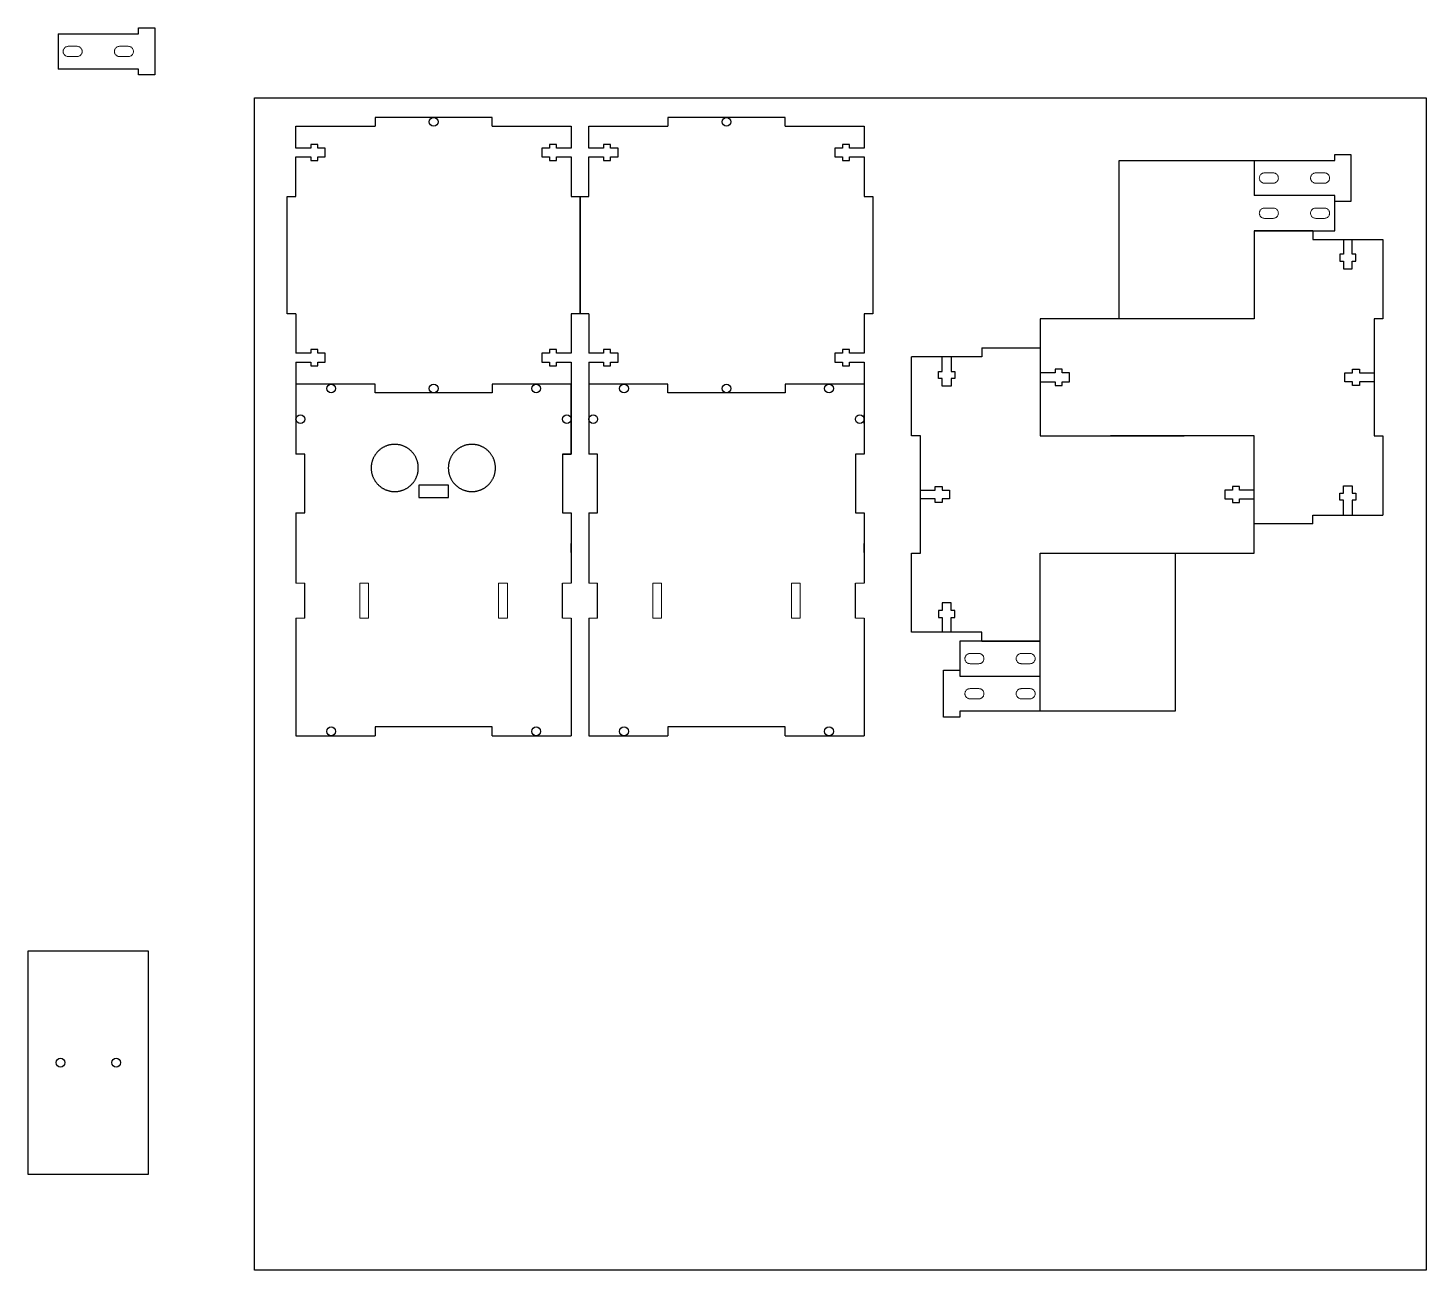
# Model space of a CAD drawing. Header units: millimetres. Extents: x -1479 to 8457, y 1606 to 10461.
# Drawn here: x 4030.7 to 4508, y 3973.9 to 4397.7 of the extents above; entities that cross this region are included whole.
import ezdxf

# ---------------------------------------------------------------- set-up
doc = ezdxf.new("R2010")
doc.units = ezdxf.units.MM
doc.layers.add('Layer 1', color=7, linetype='Continuous')
doc.layers.add('Make2D$visible$lines', color=7, linetype='Continuous', true_color=0x000000)

msp = doc.modelspace()

# ---------------------------------------------------------------- linework, layer by layer
at = {"color": 1}
for p, q in [((4122.171, 4364.179), (4149.171, 4364.179)), ((4189.171, 4364.179), (4216.171, 4364.179)), ((4222.171, 4364.179), (4249.171, 4364.179)), ((4289.171, 4364.179), (4316.171, 4364.179)), ((4449.365, 4328.502), (4449.365, 4325.502)), ((4449.365, 4325.502), (4449.365, 4298.499)), ((4469.365, 4328.502), (4469.365, 4325.502)), ((4469.365, 4325.502), (4493.317, 4325.502)), ((4122.171, 4300.179), (4122.171, 4286.679)), ((4222.171, 4300.179), (4222.171, 4286.679)), ((4449.365, 4298.499), (4425.413, 4298.499)), ((4356.317, 4288.499), (4356.317, 4285.499)), ((4356.317, 4288.499), (4376.317, 4288.499)), ((4376.317, 4288.499), (4376.317, 4285.499)), ((4122.171, 4283.679), (4122.171, 4276.179)), ((4222.171, 4283.679), (4222.171, 4276.179)), ((4356.317, 4285.499), (4332.365, 4285.499)), ((4376.317, 4285.499), (4376.317, 4258.499)), ((4149.171, 4276.179), (4122.17, 4276.179)), ((4149.171, 4276.179), (4122.171, 4276.179)), ((4216.171, 4276.179), (4189.171, 4276.179)), ((4216.171, 4252.227), (4216.171, 4276.179)), ((4249.171, 4276.179), (4222.17, 4276.179)), ((4249.171, 4276.179), (4222.171, 4276.179)), ((4249.171, 4276.179), (4222.171, 4276.179)), ((4316.171, 4276.179), (4289.171, 4276.179)), ((4216.172, 4262.703), (4216.172, 4265.703)), ((4316.172, 4262.703), (4316.172, 4265.703)), ((4376.317, 4258.499), (4400.268, 4258.499)), ((4449.365, 4258.499), (4425.413, 4258.499)), ((4449.365, 4231.499), (4449.365, 4258.499)), ((4213.171, 4252.227), (4216.171, 4252.227)), ((4213.171, 4252.227), (4213.171, 4232.227)), ((4216.171, 4252.227), (4213.171, 4252.227)), ((4213.171, 4252.227), (4213.171, 4232.227)), ((4316.171, 4252.227), (4313.171, 4252.227)), ((4313.171, 4252.227), (4313.171, 4232.227)), ((4213.171, 4232.227), (4216.171, 4232.227)), ((4213.171, 4232.227), (4216.171, 4232.227)), ((4313.171, 4232.227), (4316.171, 4232.227)), ((4449.365, 4228.499), (4449.365, 4231.499)), ((4469.365, 4228.499), (4469.365, 4231.499)), ((4469.365, 4231.499), (4493.317, 4231.499)), ((4469.365, 4228.499), (4449.365, 4228.499)), ((4216.172, 4218.751), (4216.172, 4221.751)), ((4316.172, 4218.751), (4316.172, 4221.751)), ((4376.317, 4191.496), (4376.317, 4218.499)), ((4376.317, 4218.499), (4400.268, 4218.499)), ((4125.168, 4196.281), (4125.168, 4208.276)), ((4213.174, 4196.281), (4213.174, 4208.276)), ((4225.168, 4196.281), (4225.168, 4208.276)), ((4313.174, 4196.281), (4313.174, 4208.276)), ((4122.17, 4196.246), (4122.17, 4156.179)), ((4216.172, 4196.246), (4216.172, 4156.179)), ((4222.17, 4196.246), (4222.17, 4156.179)), ((4316.172, 4196.246), (4316.172, 4156.179)), ((4356.317, 4191.496), (4332.365, 4191.496)), ((4356.317, 4188.496), (4356.317, 4191.496)), ((4376.317, 4188.496), (4376.317, 4191.496))]:
    msp.add_line(p, q, dxfattribs=at)
for points in [[(4040.924, 4395.691), (4068.406, 4395.691), (4068.406, 4397.702), (4073.962, 4397.702), (4073.962, 4381.686), (4068.406, 4381.686)], [(4040.924, 4395.691), (4040.924, 4383.697)], [(4068.406, 4381.686), (4068.406, 4383.697), (4040.924, 4383.697)], [(4108.027, 4373.853), (4508.027, 4373.853), (4508.027, 3973.853), (4108.027, 3973.853), (4108.027, 4373.853)], [(4122.171, 4300.179), (4119.171, 4300.179), (4119.171, 4340.179), (4122.171, 4340.179), (4122.171, 4353.679), (4127.2, 4353.679), (4127.2, 4352.429), (4129.6, 4352.429), (4129.6, 4353.679), (4132.171, 4353.679), (4132.171, 4356.679), (4129.6, 4356.679), (4129.6, 4357.929), (4127.2, 4357.929), (4127.2, 4356.679), (4122.171, 4356.679), (4122.171, 4364.179)], [(4189.171, 4364.179), (4189.171, 4367.179), (4149.171, 4367.179), (4149.171, 4364.179)], [(4216.171, 4364.179), (4216.171, 4356.679), (4211.142, 4356.679), (4211.142, 4357.929), (4208.742, 4357.929), (4208.742, 4356.679), (4206.171, 4356.679), (4206.171, 4353.679), (4208.742, 4353.679), (4208.742, 4352.429), (4211.142, 4352.429), (4211.142, 4353.679), (4216.171, 4353.679), (4216.171, 4340.179), (4219.171, 4340.179), (4219.171, 4300.179), (4216.171, 4300.179), (4216.171, 4286.679), (4211.142, 4286.679), (4211.142, 4287.929), (4208.742, 4287.929), (4208.742, 4286.679), (4206.171, 4286.679), (4206.171, 4283.679), (4208.742, 4283.679), (4208.742, 4282.429), (4211.142, 4282.429), (4211.142, 4283.679), (4216.171, 4283.679), (4216.171, 4276.179)], [(4222.171, 4300.179), (4219.171, 4300.179), (4219.171, 4340.179), (4222.171, 4340.179), (4222.171, 4353.679), (4227.2, 4353.679), (4227.2, 4352.429), (4229.6, 4352.429), (4229.6, 4353.679), (4232.171, 4353.679), (4232.171, 4356.679), (4229.6, 4356.679), (4229.6, 4357.929), (4227.2, 4357.929), (4227.2, 4356.679), (4222.171, 4356.679), (4222.171, 4364.179)], [(4289.171, 4364.179), (4289.171, 4367.179), (4249.171, 4367.179), (4249.171, 4364.179)], [(4316.171, 4364.179), (4316.171, 4356.679), (4311.142, 4356.679), (4311.142, 4357.929), (4308.742, 4357.929), (4308.742, 4356.679), (4306.171, 4356.679), (4306.171, 4353.679), (4308.742, 4353.679), (4308.742, 4352.429), (4311.142, 4352.429), (4311.142, 4353.679), (4316.171, 4353.679), (4316.171, 4340.179), (4319.171, 4340.179), (4319.171, 4300.179), (4316.171, 4300.179), (4316.171, 4286.679), (4311.142, 4286.679), (4311.142, 4287.929), (4308.742, 4287.929), (4308.742, 4286.679), (4306.171, 4286.679), (4306.171, 4283.679), (4308.742, 4283.679), (4308.742, 4282.429), (4311.142, 4282.429), (4311.142, 4283.679), (4316.171, 4283.679), (4316.171, 4276.179)], [(4403.268, 4298.499), (4403.268, 4352.485), (4476.846, 4352.485), (4476.846, 4354.496), (4482.403, 4354.496), (4482.403, 4338.48), (4476.846, 4338.48)], [(4449.365, 4352.485), (4449.365, 4340.49)], [(4449.365, 4328.496), (4476.846, 4328.496), (4476.846, 4340.49), (4449.365, 4340.49)], [(4449.365, 4328.496), (4449.365, 4298.499), (4403.268, 4298.499)], [(4469.365, 4328.499), (4449.365, 4328.499)], [(4479.841, 4325.504), (4479.841, 4320.475), (4478.591, 4320.475), (4478.591, 4318.075), (4479.841, 4318.075), (4479.841, 4315.504), (4482.841, 4315.504), (4482.841, 4318.075), (4484.091, 4318.075), (4484.091, 4320.475), (4482.841, 4320.475), (4482.841, 4325.504)], [(4493.317, 4325.502), (4493.317, 4298.5), (4490.317, 4298.5), (4490.317, 4258.5), (4493.317, 4258.5), (4493.317, 4231.499)], [(4425.413, 4298.499), (4376.317, 4298.499), (4376.317, 4258.499), (4425.413, 4258.499)], [(4122.171, 4283.679), (4127.2, 4283.679), (4127.2, 4282.429), (4129.6, 4282.429), (4129.6, 4283.679), (4132.171, 4283.679), (4132.171, 4286.679), (4129.6, 4286.679), (4129.6, 4287.929), (4127.2, 4287.929), (4127.2, 4286.679), (4122.171, 4286.679)], [(4222.171, 4283.679), (4227.2, 4283.679), (4227.2, 4282.429), (4229.6, 4282.429), (4229.6, 4283.679), (4232.171, 4283.679), (4232.171, 4286.679), (4229.6, 4286.679), (4229.6, 4287.929), (4227.2, 4287.929), (4227.2, 4286.679), (4222.171, 4286.679)], [(4332.365, 4191.496), (4332.365, 4218.497), (4335.365, 4218.497), (4335.365, 4258.497), (4332.365, 4258.497), (4332.365, 4285.499)], [(4345.841, 4285.502), (4345.841, 4280.473), (4347.091, 4280.473), (4347.091, 4278.073), (4345.841, 4278.073), (4345.841, 4275.502), (4342.841, 4275.502), (4342.841, 4278.073), (4341.591, 4278.073), (4341.591, 4280.473), (4342.841, 4280.473), (4342.841, 4285.502)], [(4376.317, 4277), (4381.346, 4277), (4381.346, 4275.75), (4383.746, 4275.75), (4383.746, 4277), (4386.317, 4277), (4386.317, 4280), (4383.746, 4280), (4383.746, 4281.25), (4381.346, 4281.25), (4381.346, 4280), (4376.317, 4280)], [(4490.317, 4277), (4485.288, 4277), (4485.288, 4275.75), (4482.888, 4275.75), (4482.888, 4277), (4480.317, 4277), (4480.317, 4280), (4482.888, 4280), (4482.888, 4281.25), (4485.288, 4281.25), (4485.288, 4280), (4490.317, 4280)], [(4122.17, 4276.179), (4122.17, 4252.227)], [(4122.171, 4276.179), (4122.171, 4252.227)], [(4189.171, 4276.179), (4189.171, 4273.179), (4149.171, 4273.179), (4149.171, 4276.179)], [(4189.171, 4276.179), (4189.171, 4273.179), (4149.171, 4273.179), (4149.171, 4276.179)], [(4216.171, 4276.179), (4189.171, 4276.179)], [(4216.171, 4276.179), (4216.171, 4252.227)], [(4222.17, 4276.179), (4222.17, 4252.227)], [(4222.171, 4276.179), (4222.171, 4252.227)], [(4289.171, 4276.179), (4289.171, 4273.179), (4249.171, 4273.179), (4249.171, 4276.179)], [(4289.171, 4276.179), (4289.171, 4273.179), (4249.171, 4273.179), (4249.171, 4276.179)], [(4289.171, 4276.179), (4289.171, 4273.179), (4249.171, 4273.179), (4249.171, 4276.179)], [(4316.171, 4276.179), (4289.171, 4276.179)], [(4316.171, 4276.179), (4289.171, 4276.179)], [(4316.171, 4276.179), (4316.171, 4252.227)], [(4400.268, 4218.499), (4449.365, 4218.499), (4449.365, 4258.499), (4400.268, 4258.499)], [(4122.171, 4252.227), (4122.17, 4252.227)], [(4122.171, 4232.227), (4125.171, 4232.227), (4125.171, 4252.227), (4122.171, 4252.227)], [(4222.171, 4252.227), (4222.17, 4252.227)], [(4222.171, 4232.227), (4225.171, 4232.227), (4225.171, 4252.227), (4222.171, 4252.227)], [(4335.365, 4239.997), (4340.394, 4239.997), (4340.394, 4241.247), (4342.794, 4241.247), (4342.794, 4239.997), (4345.365, 4239.997), (4345.365, 4236.997), (4342.794, 4236.997), (4342.794, 4235.747), (4340.394, 4235.747), (4340.394, 4236.997), (4335.365, 4236.997)], [(4449.365, 4239.997), (4444.336, 4239.997), (4444.336, 4241.247), (4441.936, 4241.247), (4441.936, 4239.997), (4439.365, 4239.997), (4439.365, 4236.997), (4441.936, 4236.997), (4441.936, 4235.747), (4444.336, 4235.747), (4444.336, 4236.997), (4449.365, 4236.997)], [(4479.841, 4231.496), (4479.841, 4236.525), (4478.591, 4236.525), (4478.591, 4238.925), (4479.841, 4238.925), (4479.841, 4241.496), (4482.841, 4241.496), (4482.841, 4238.925), (4484.091, 4238.925), (4484.091, 4236.525), (4482.841, 4236.525), (4482.841, 4231.496)], [(4122.17, 4232.227), (4122.17, 4208.276)], [(4122.17, 4232.227), (4122.171, 4232.227)], [(4122.171, 4232.227), (4122.171, 4208.276)], [(4216.171, 4232.227), (4216.171, 4208.276)], [(4222.17, 4232.227), (4222.17, 4208.276)], [(4222.17, 4232.227), (4222.171, 4232.227)], [(4222.171, 4232.227), (4222.171, 4208.276)], [(4316.171, 4232.227), (4316.171, 4208.276)], [(4422.413, 4218.499), (4422.413, 4164.513), (4348.835, 4164.513), (4348.835, 4162.502), (4343.279, 4162.502), (4343.279, 4178.518), (4348.835, 4178.518)], [(4376.317, 4188.502), (4376.317, 4218.499), (4422.413, 4218.499)], [(4422.413, 4164.513), (4376.317, 4164.513), (4376.317, 4218.499), (4422.413, 4218.499), (4422.413, 4164.513)], [(4345.841, 4191.493), (4345.841, 4196.522), (4347.091, 4196.522), (4347.091, 4198.922), (4345.841, 4198.922), (4345.841, 4201.493), (4342.841, 4201.493), (4342.841, 4198.922), (4341.591, 4198.922), (4341.591, 4196.522), (4342.841, 4196.522), (4342.841, 4191.493)], [(4376.317, 4188.502), (4348.835, 4188.502), (4348.835, 4176.507), (4376.317, 4176.507)], [(4356.317, 4188.499), (4376.317, 4188.499)], [(4376.317, 4164.513), (4376.317, 4176.507)], [(4189.171, 4156.179), (4189.171, 4159.179), (4149.171, 4159.179), (4149.171, 4156.179)], [(4289.171, 4156.179), (4289.171, 4159.179), (4249.171, 4159.179), (4249.171, 4156.179)], [(4122.17, 4156.179), (4149.171, 4156.179)], [(4189.171, 4156.179), (4216.172, 4156.179)], [(4222.17, 4156.179), (4249.171, 4156.179)], [(4289.171, 4156.179), (4316.172, 4156.179)]]:
    msp.add_lwpolyline(points, dxfattribs=at)
msp.add_lwpolyline([(4174.211, 4241.707), (4164.131, 4241.707), (4164.131, 4237.483), (4174.211, 4237.483)], close=True, dxfattribs=at)
at = {"color": 5}
msp.add_lwpolyline([(4071.853, 4006.618), (4071.853, 4082.618), (4030.653, 4082.618), (4030.653, 4006.618), (4071.853, 4006.618)], dxfattribs=at)
at = {"color": 1}
for centre in [(4169.171, 4365.679), (4269.171, 4365.679), (4134.171, 4274.679), (4169.171, 4274.679), (4204.171, 4274.679), (4234.171, 4274.679), (4269.171, 4274.679), (4304.171, 4274.679), (4123.672, 4264.203), (4214.67, 4264.203), (4223.672, 4264.203), (4314.67, 4264.203), (4134.171, 4157.679), (4204.171, 4157.679), (4234.171, 4157.679), (4304.171, 4157.679)]:
    msp.add_circle(centre, 1.5, dxfattribs=at)
at = {"color": 240, "true_color": 0xed1f24}
for centre in [(4041.753, 4044.618), (4060.753, 4044.618)]:
    msp.add_circle(centre, 1.5, dxfattribs=at)
at = {"layer": 'Layer 1', "color": 1, "lineweight": 0}
for points in [[(4042.688, 4389.482), (4042.723, 4389.27), (4042.794, 4389.059), (4042.865, 4388.882), (4042.97, 4388.706), (4043.111, 4388.529), (4043.253, 4388.388), (4043.429, 4388.247), (4043.605, 4388.141), (4043.782, 4388.071), (4043.993, 4388), (4044.205, 4387.965), (4044.417, 4387.93), (4047.415, 4387.93), (4047.627, 4387.965), (4047.839, 4388), (4048.05, 4388.071), (4048.227, 4388.141), (4048.403, 4388.247), (4048.58, 4388.388), (4048.721, 4388.529), (4048.862, 4388.706), (4048.968, 4388.882), (4049.038, 4389.059), (4049.109, 4389.27), (4049.144, 4389.482), (4049.179, 4389.694), (4049.144, 4389.905), (4049.109, 4390.117), (4049.038, 4390.293), (4048.968, 4390.505), (4048.862, 4390.681), (4048.721, 4390.858), (4048.58, 4390.999), (4048.403, 4391.14), (4048.227, 4391.246), (4048.05, 4391.316), (4047.839, 4391.387), (4047.627, 4391.422), (4047.415, 4391.458), (4044.417, 4391.458), (4044.205, 4391.422), (4043.993, 4391.387), (4043.782, 4391.316), (4043.605, 4391.246), (4043.429, 4391.14), (4043.253, 4390.999), (4043.111, 4390.858), (4042.97, 4390.681), (4042.865, 4390.505), (4042.794, 4390.293), (4042.723, 4390.117), (4042.688, 4389.905), (4042.653, 4389.694), (4042.688, 4389.482)], [(4060.186, 4389.482), (4060.221, 4389.271), (4060.292, 4389.059), (4060.362, 4388.883), (4060.468, 4388.706), (4060.609, 4388.53), (4060.75, 4388.389), (4060.927, 4388.248), (4061.103, 4388.142), (4061.279, 4388.071), (4061.491, 4388.001), (4061.703, 4387.965), (4061.915, 4387.93), (4064.913, 4387.93), (4065.125, 4387.965), (4065.336, 4388.001), (4065.548, 4388.071), (4065.724, 4388.142), (4065.901, 4388.248), (4066.077, 4388.389), (4066.218, 4388.53), (4066.359, 4388.706), (4066.465, 4388.883), (4066.536, 4389.059), (4066.606, 4389.271), (4066.642, 4389.482), (4066.677, 4389.694), (4066.642, 4389.906), (4066.606, 4390.117), (4066.536, 4390.294), (4066.465, 4390.505), (4066.359, 4390.682), (4066.218, 4390.858), (4066.077, 4390.999), (4065.901, 4391.14), (4065.724, 4391.246), (4065.548, 4391.317), (4065.336, 4391.387), (4065.125, 4391.423), (4064.913, 4391.458), (4061.915, 4391.458), (4061.703, 4391.423), (4061.491, 4391.387), (4061.279, 4391.317), (4061.103, 4391.246), (4060.927, 4391.14), (4060.75, 4390.999), (4060.609, 4390.858), (4060.468, 4390.682), (4060.362, 4390.505), (4060.292, 4390.294), (4060.221, 4390.117), (4060.186, 4389.906), (4060.151, 4389.694), (4060.186, 4389.482)], [(4451.129, 4346.276), (4451.164, 4346.064), (4451.235, 4345.852), (4451.305, 4345.676), (4451.411, 4345.5), (4451.552, 4345.323), (4451.693, 4345.182), (4451.87, 4345.041), (4452.046, 4344.935), (4452.223, 4344.865), (4452.434, 4344.794), (4452.646, 4344.759), (4452.858, 4344.724), (4455.856, 4344.724), (4456.068, 4344.759), (4456.279, 4344.794), (4456.491, 4344.865), (4456.668, 4344.935), (4456.844, 4345.041), (4457.02, 4345.182), (4457.161, 4345.323), (4457.303, 4345.5), (4457.408, 4345.676), (4457.479, 4345.852), (4457.549, 4346.064), (4457.585, 4346.276), (4457.62, 4346.487), (4457.585, 4346.699), (4457.549, 4346.911), (4457.479, 4347.087), (4457.408, 4347.299), (4457.303, 4347.475), (4457.161, 4347.652), (4457.02, 4347.793), (4456.844, 4347.934), (4456.668, 4348.04), (4456.491, 4348.11), (4456.279, 4348.181), (4456.068, 4348.216), (4455.856, 4348.251), (4452.858, 4348.251), (4452.646, 4348.216), (4452.434, 4348.181), (4452.223, 4348.11), (4452.046, 4348.04), (4451.87, 4347.934), (4451.693, 4347.793), (4451.552, 4347.652), (4451.411, 4347.475), (4451.305, 4347.299), (4451.235, 4347.087), (4451.164, 4346.911), (4451.129, 4346.699), (4451.094, 4346.487), (4451.129, 4346.276)], [(4468.627, 4346.276), (4468.662, 4346.064), (4468.733, 4345.853), (4468.803, 4345.676), (4468.909, 4345.5), (4469.05, 4345.324), (4469.191, 4345.182), (4469.368, 4345.041), (4469.544, 4344.935), (4469.72, 4344.865), (4469.932, 4344.794), (4470.144, 4344.759), (4470.355, 4344.724), (4473.354, 4344.724), (4473.566, 4344.759), (4473.777, 4344.794), (4473.989, 4344.865), (4474.165, 4344.935), (4474.342, 4345.041), (4474.518, 4345.182), (4474.659, 4345.324), (4474.8, 4345.5), (4474.906, 4345.676), (4474.977, 4345.853), (4475.047, 4346.064), (4475.083, 4346.276), (4475.118, 4346.488), (4475.083, 4346.699), (4475.047, 4346.911), (4474.977, 4347.087), (4474.906, 4347.299), (4474.8, 4347.475), (4474.659, 4347.652), (4474.518, 4347.793), (4474.342, 4347.934), (4474.165, 4348.04), (4473.989, 4348.11), (4473.777, 4348.181), (4473.566, 4348.216), (4473.354, 4348.252), (4470.355, 4348.252), (4470.144, 4348.216), (4469.932, 4348.181), (4469.72, 4348.11), (4469.544, 4348.04), (4469.368, 4347.934), (4469.191, 4347.793), (4469.05, 4347.652), (4468.909, 4347.475), (4468.803, 4347.299), (4468.733, 4347.087), (4468.662, 4346.911), (4468.627, 4346.699), (4468.591, 4346.488), (4468.627, 4346.276)], [(4457.585, 4334.705), (4457.549, 4334.917), (4457.479, 4335.128), (4457.408, 4335.305), (4457.303, 4335.481), (4457.161, 4335.657), (4457.02, 4335.799), (4456.844, 4335.94), (4456.668, 4336.045), (4456.491, 4336.116), (4456.279, 4336.187), (4456.068, 4336.222), (4455.856, 4336.257), (4452.858, 4336.257), (4452.646, 4336.222), (4452.434, 4336.187), (4452.223, 4336.116), (4452.046, 4336.045), (4451.87, 4335.94), (4451.693, 4335.799), (4451.552, 4335.657), (4451.411, 4335.481), (4451.305, 4335.305), (4451.235, 4335.128), (4451.164, 4334.917), (4451.129, 4334.705), (4451.094, 4334.493), (4451.129, 4334.282), (4451.164, 4334.07), (4451.235, 4333.894), (4451.305, 4333.682), (4451.411, 4333.505), (4451.552, 4333.329), (4451.693, 4333.188), (4451.87, 4333.047), (4452.046, 4332.941), (4452.223, 4332.87), (4452.434, 4332.8), (4452.646, 4332.765), (4452.858, 4332.729), (4455.856, 4332.729), (4456.068, 4332.765), (4456.279, 4332.8), (4456.491, 4332.87), (4456.668, 4332.941), (4456.844, 4333.047), (4457.02, 4333.188), (4457.161, 4333.329), (4457.303, 4333.505), (4457.408, 4333.682), (4457.479, 4333.894), (4457.549, 4334.07), (4457.585, 4334.282), (4457.62, 4334.493), (4457.585, 4334.705)], [(4475.083, 4334.705), (4475.047, 4334.917), (4474.977, 4335.128), (4474.906, 4335.305), (4474.8, 4335.481), (4474.659, 4335.658), (4474.518, 4335.799), (4474.342, 4335.94), (4474.165, 4336.046), (4473.989, 4336.116), (4473.777, 4336.187), (4473.566, 4336.222), (4473.354, 4336.257), (4470.355, 4336.257), (4470.144, 4336.222), (4469.932, 4336.187), (4469.72, 4336.116), (4469.544, 4336.046), (4469.368, 4335.94), (4469.191, 4335.799), (4469.05, 4335.658), (4468.909, 4335.481), (4468.803, 4335.305), (4468.733, 4335.128), (4468.662, 4334.917), (4468.627, 4334.705), (4468.591, 4334.493), (4468.627, 4334.282), (4468.662, 4334.07), (4468.733, 4333.894), (4468.803, 4333.682), (4468.909, 4333.506), (4469.05, 4333.329), (4469.191, 4333.188), (4469.368, 4333.047), (4469.544, 4332.941), (4469.72, 4332.871), (4469.932, 4332.8), (4470.144, 4332.765), (4470.355, 4332.73), (4473.354, 4332.73), (4473.566, 4332.765), (4473.777, 4332.8), (4473.989, 4332.871), (4474.165, 4332.941), (4474.342, 4333.047), (4474.518, 4333.188), (4474.659, 4333.329), (4474.8, 4333.506), (4474.906, 4333.682), (4474.977, 4333.894), (4475.047, 4334.07), (4475.083, 4334.282), (4475.118, 4334.493), (4475.083, 4334.705)], [(4125.168, 4196.246), (4125.168, 4208.276), (4122.17, 4208.276)], [(4146.967, 4196.246), (4146.967, 4208.276), (4143.968, 4208.276), (4143.968, 4196.246), (4146.967, 4196.246)], [(4191.375, 4196.246), (4191.375, 4208.276), (4194.374, 4208.276), (4194.374, 4196.246), (4191.375, 4196.246)], [(4213.174, 4196.246), (4213.174, 4208.276), (4216.172, 4208.276)], [(4225.168, 4196.246), (4225.168, 4208.276), (4222.17, 4208.276)], [(4246.967, 4196.246), (4246.967, 4208.276), (4243.968, 4208.276), (4243.968, 4196.246), (4246.967, 4196.246)], [(4291.375, 4196.246), (4291.375, 4208.276), (4294.374, 4208.276), (4294.374, 4196.246), (4291.375, 4196.246)], [(4313.174, 4196.246), (4313.174, 4208.276), (4316.172, 4208.276)], [(4122.17, 4196.246), (4125.168, 4196.246)], [(4216.172, 4196.246), (4213.174, 4196.246)], [(4222.17, 4196.246), (4225.168, 4196.246)], [(4316.172, 4196.246), (4313.174, 4196.246)], [(4350.599, 4182.292), (4350.634, 4182.081), (4350.705, 4181.869), (4350.776, 4181.693), (4350.881, 4181.516), (4351.022, 4181.34), (4351.164, 4181.199), (4351.34, 4181.058), (4351.516, 4180.952), (4351.693, 4180.881), (4351.904, 4180.811), (4352.116, 4180.775), (4352.328, 4180.74), (4355.326, 4180.74), (4355.538, 4180.775), (4355.75, 4180.811), (4355.961, 4180.881), (4356.138, 4180.952), (4356.314, 4181.058), (4356.491, 4181.199), (4356.632, 4181.34), (4356.773, 4181.516), (4356.879, 4181.693), (4356.949, 4181.869), (4357.02, 4182.081), (4357.055, 4182.292), (4357.09, 4182.504), (4357.055, 4182.716), (4357.02, 4182.927), (4356.949, 4183.104), (4356.879, 4183.315), (4356.773, 4183.492), (4356.632, 4183.668), (4356.491, 4183.809), (4356.314, 4183.95), (4356.138, 4184.056), (4355.961, 4184.127), (4355.75, 4184.197), (4355.538, 4184.233), (4355.326, 4184.268), (4352.328, 4184.268), (4352.116, 4184.233), (4351.904, 4184.197), (4351.693, 4184.127), (4351.516, 4184.056), (4351.34, 4183.95), (4351.164, 4183.809), (4351.022, 4183.668), (4350.881, 4183.492), (4350.776, 4183.315), (4350.705, 4183.104), (4350.634, 4182.927), (4350.599, 4182.716), (4350.564, 4182.504), (4350.599, 4182.292)], [(4368.097, 4182.293), (4368.132, 4182.081), (4368.203, 4181.869), (4368.273, 4181.693), (4368.379, 4181.517), (4368.52, 4181.34), (4368.661, 4181.199), (4368.838, 4181.058), (4369.014, 4180.952), (4369.191, 4180.882), (4369.402, 4180.811), (4369.614, 4180.776), (4369.826, 4180.74), (4372.824, 4180.74), (4373.036, 4180.776), (4373.247, 4180.811), (4373.459, 4180.882), (4373.636, 4180.952), (4373.812, 4181.058), (4373.988, 4181.199), (4374.129, 4181.34), (4374.271, 4181.517), (4374.376, 4181.693), (4374.447, 4181.869), (4374.517, 4182.081), (4374.553, 4182.293), (4374.588, 4182.504), (4374.553, 4182.716), (4374.517, 4182.928), (4374.447, 4183.104), (4374.376, 4183.316), (4374.271, 4183.492), (4374.129, 4183.669), (4373.988, 4183.81), (4373.812, 4183.951), (4373.636, 4184.057), (4373.459, 4184.127), (4373.247, 4184.198), (4373.036, 4184.233), (4372.824, 4184.268), (4369.826, 4184.268), (4369.614, 4184.233), (4369.402, 4184.198), (4369.191, 4184.127), (4369.014, 4184.057), (4368.838, 4183.951), (4368.661, 4183.81), (4368.52, 4183.669), (4368.379, 4183.492), (4368.273, 4183.316), (4368.203, 4183.104), (4368.132, 4182.928), (4368.097, 4182.716), (4368.062, 4182.504), (4368.097, 4182.293)], [(4357.055, 4170.722), (4357.02, 4170.933), (4356.949, 4171.145), (4356.879, 4171.321), (4356.773, 4171.498), (4356.632, 4171.674), (4356.491, 4171.815), (4356.314, 4171.956), (4356.138, 4172.062), (4355.961, 4172.133), (4355.75, 4172.203), (4355.538, 4172.239), (4355.326, 4172.274), (4352.328, 4172.274), (4352.116, 4172.239), (4351.904, 4172.203), (4351.693, 4172.133), (4351.516, 4172.062), (4351.34, 4171.956), (4351.164, 4171.815), (4351.022, 4171.674), (4350.881, 4171.498), (4350.776, 4171.321), (4350.705, 4171.145), (4350.634, 4170.933), (4350.599, 4170.722), (4350.564, 4170.51), (4350.599, 4170.298), (4350.634, 4170.087), (4350.705, 4169.91), (4350.776, 4169.699), (4350.881, 4169.522), (4351.022, 4169.346), (4351.164, 4169.205), (4351.34, 4169.064), (4351.516, 4168.958), (4351.693, 4168.887), (4351.904, 4168.817), (4352.116, 4168.781), (4352.328, 4168.746), (4355.326, 4168.746), (4355.538, 4168.781), (4355.75, 4168.817), (4355.961, 4168.887), (4356.138, 4168.958), (4356.314, 4169.064), (4356.491, 4169.205), (4356.632, 4169.346), (4356.773, 4169.522), (4356.879, 4169.699), (4356.949, 4169.91), (4357.02, 4170.087), (4357.055, 4170.298), (4357.09, 4170.51), (4357.055, 4170.722)], [(4374.553, 4170.722), (4374.517, 4170.933), (4374.447, 4171.145), (4374.376, 4171.322), (4374.271, 4171.498), (4374.129, 4171.674), (4373.988, 4171.815), (4373.812, 4171.957), (4373.636, 4172.062), (4373.459, 4172.133), (4373.247, 4172.203), (4373.036, 4172.239), (4372.824, 4172.274), (4369.826, 4172.274), (4369.614, 4172.239), (4369.402, 4172.203), (4369.191, 4172.133), (4369.014, 4172.062), (4368.838, 4171.957), (4368.661, 4171.815), (4368.52, 4171.674), (4368.379, 4171.498), (4368.273, 4171.322), (4368.203, 4171.145), (4368.132, 4170.933), (4368.097, 4170.722), (4368.062, 4170.51), (4368.097, 4170.298), (4368.132, 4170.087), (4368.203, 4169.91), (4368.273, 4169.699), (4368.379, 4169.522), (4368.52, 4169.346), (4368.661, 4169.205), (4368.838, 4169.064), (4369.014, 4168.958), (4369.191, 4168.887), (4369.402, 4168.817), (4369.614, 4168.782), (4369.826, 4168.746), (4372.824, 4168.746), (4373.036, 4168.782), (4373.247, 4168.817), (4373.459, 4168.887), (4373.636, 4168.958), (4373.812, 4169.064), (4373.988, 4169.205), (4374.129, 4169.346), (4374.271, 4169.522), (4374.376, 4169.699), (4374.447, 4169.91), (4374.517, 4170.087), (4374.553, 4170.298), (4374.588, 4170.51), (4374.553, 4170.722)]]:
    msp.add_lwpolyline(points, dxfattribs=at)
at = {"layer": 'Make2D$visible$lines', "color": 1}
for points in [[(4147.837, 4247.556), (4147.839, 4247.377), (4147.845, 4247.197), (4147.855, 4247.016), (4147.869, 4246.833), (4147.888, 4246.649), (4147.911, 4246.464), (4147.939, 4246.278), (4147.971, 4246.091), (4148.008, 4245.904), (4148.05, 4245.717), (4148.096, 4245.529), (4148.147, 4245.341), (4148.204, 4245.153), (4148.265, 4244.966), (4148.331, 4244.779), (4148.402, 4244.593), (4148.478, 4244.407), (4148.559, 4244.223), (4148.645, 4244.04), (4148.736, 4243.859), (4148.832, 4243.679), (4148.933, 4243.501), (4149.038, 4243.325), (4149.149, 4243.151), (4149.264, 4242.98), (4149.384, 4242.811), (4149.508, 4242.645), (4149.637, 4242.482), (4149.77, 4242.322), (4149.907, 4242.166), (4150.049, 4242.013), (4150.194, 4241.864), (4150.344, 4241.718), (4150.497, 4241.577), (4150.653, 4241.44), (4150.813, 4241.306), (4150.976, 4241.178), (4151.142, 4241.053), (4151.31, 4240.933), (4151.482, 4240.818), (4151.655, 4240.708), (4151.831, 4240.602), (4152.009, 4240.501), (4152.189, 4240.405), (4152.371, 4240.314), (4152.554, 4240.228), (4152.738, 4240.147), (4152.923, 4240.071), (4153.11, 4240), (4153.297, 4239.934), (4153.484, 4239.873), (4153.672, 4239.817), (4153.859, 4239.765), (4154.047, 4239.719), (4154.235, 4239.677), (4154.422, 4239.64), (4154.608, 4239.608), (4154.794, 4239.58), (4154.979, 4239.557), (4155.163, 4239.539), (4155.346, 4239.524), (4155.528, 4239.514), (4155.708, 4239.508), (4155.887, 4239.506), (4156.065, 4239.508), (4156.245, 4239.514), (4156.427, 4239.524), (4156.61, 4239.539), (4156.794, 4239.557), (4156.979, 4239.58), (4157.165, 4239.608), (4157.351, 4239.64), (4157.539, 4239.677), (4157.726, 4239.719), (4157.914, 4239.765), (4158.102, 4239.817), (4158.289, 4239.873), (4158.477, 4239.934), (4158.664, 4240), (4158.85, 4240.071), (4159.035, 4240.147), (4159.219, 4240.228), (4159.402, 4240.314), (4159.584, 4240.405), (4159.764, 4240.501), (4159.942, 4240.602), (4160.118, 4240.708), (4160.292, 4240.818), (4160.463, 4240.933), (4160.632, 4241.053), (4160.798, 4241.178), (4160.96, 4241.306), (4161.12, 4241.44), (4161.277, 4241.577), (4161.43, 4241.718), (4161.579, 4241.864), (4161.724, 4242.013), (4161.866, 4242.166), (4162.003, 4242.322), (4162.136, 4242.482), (4162.265, 4242.645), (4162.389, 4242.811), (4162.509, 4242.98), (4162.624, 4243.151), (4162.735, 4243.325), (4162.841, 4243.501), (4162.941, 4243.679), (4163.037, 4243.859), (4163.128, 4244.04), (4163.214, 4244.223), (4163.295, 4244.407), (4163.371, 4244.593), (4163.442, 4244.779), (4163.509, 4244.966), (4163.57, 4245.153), (4163.626, 4245.341), (4163.677, 4245.529), (4163.724, 4245.717), (4163.765, 4245.904), (4163.802, 4246.091), (4163.834, 4246.278), (4163.862, 4246.464), (4163.885, 4246.649), (4163.904, 4246.833), (4163.918, 4247.016), (4163.929, 4247.197), (4163.935, 4247.377), (4163.937, 4247.556), (4163.935, 4247.735), (4163.929, 4247.915), (4163.918, 4248.096), (4163.904, 4248.279), (4163.885, 4248.463), (4163.862, 4248.648), (4163.834, 4248.834), (4163.802, 4249.021), (4163.765, 4249.208), (4163.724, 4249.395), (4163.677, 4249.583), (4163.626, 4249.771), (4163.57, 4249.959), (4163.509, 4250.146), (4163.442, 4250.333), (4163.371, 4250.519), (4163.295, 4250.704), (4163.214, 4250.889), (4163.128, 4251.072), (4163.037, 4251.253), (4162.941, 4251.433), (4162.841, 4251.611), (4162.735, 4251.787), (4162.624, 4251.961), (4162.509, 4252.132), (4162.389, 4252.301), (4162.265, 4252.467), (4162.136, 4252.63), (4162.003, 4252.79), (4161.866, 4252.946), (4161.724, 4253.099), (4161.579, 4253.248), (4161.43, 4253.394), (4161.277, 4253.535), (4161.12, 4253.672), (4160.96, 4253.806), (4160.798, 4253.934), (4160.632, 4254.059), (4160.463, 4254.179), (4160.292, 4254.294), (4160.118, 4254.404), (4159.942, 4254.51), (4159.764, 4254.611), (4159.584, 4254.707), (4159.402, 4254.798), (4159.219, 4254.884), (4159.035, 4254.965), (4158.85, 4255.041), (4158.664, 4255.112), (4158.477, 4255.178), (4158.289, 4255.239), (4158.102, 4255.295), (4157.914, 4255.347), (4157.726, 4255.393), (4157.539, 4255.435), (4157.351, 4255.472), (4157.165, 4255.504), (4156.979, 4255.532), (4156.794, 4255.555), (4156.61, 4255.573), (4156.427, 4255.588), (4156.245, 4255.598), (4156.065, 4255.604), (4155.887, 4255.606), (4155.708, 4255.604), (4155.528, 4255.598), (4155.346, 4255.588), (4155.163, 4255.573), (4154.979, 4255.555), (4154.794, 4255.532), (4154.608, 4255.504), (4154.422, 4255.472), (4154.235, 4255.435), (4154.047, 4255.393), (4153.859, 4255.347), (4153.672, 4255.295), (4153.484, 4255.239), (4153.297, 4255.178), (4153.11, 4255.112), (4152.923, 4255.041), (4152.738, 4254.965), (4152.554, 4254.884), (4152.371, 4254.798), (4152.189, 4254.707), (4152.009, 4254.611), (4151.831, 4254.51), (4151.655, 4254.404), (4151.482, 4254.294), (4151.31, 4254.179), (4151.142, 4254.059), (4150.976, 4253.934), (4150.813, 4253.806), (4150.653, 4253.672), (4150.497, 4253.535), (4150.344, 4253.394), (4150.194, 4253.248), (4150.049, 4253.099), (4149.907, 4252.946), (4149.77, 4252.79), (4149.637, 4252.63), (4149.508, 4252.467), (4149.384, 4252.301), (4149.264, 4252.132), (4149.149, 4251.961), (4149.038, 4251.787), (4148.933, 4251.611), (4148.832, 4251.433), (4148.736, 4251.253), (4148.645, 4251.072), (4148.559, 4250.889), (4148.478, 4250.704), (4148.402, 4250.519), (4148.331, 4250.333), (4148.265, 4250.146), (4148.204, 4249.959), (4148.147, 4249.771), (4148.096, 4249.583), (4148.05, 4249.395), (4148.008, 4249.208), (4147.971, 4249.021), (4147.939, 4248.834), (4147.911, 4248.648), (4147.888, 4248.463), (4147.869, 4248.279), (4147.855, 4248.096), (4147.845, 4247.915), (4147.839, 4247.735)], [(4174.187, 4247.556), (4174.189, 4247.377), (4174.195, 4247.197), (4174.205, 4247.016), (4174.219, 4246.833), (4174.238, 4246.649), (4174.261, 4246.464), (4174.289, 4246.278), (4174.321, 4246.091), (4174.358, 4245.904), (4174.4, 4245.717), (4174.446, 4245.529), (4174.497, 4245.341), (4174.554, 4245.153), (4174.615, 4244.966), (4174.681, 4244.779), (4174.752, 4244.593), (4174.828, 4244.407), (4174.909, 4244.223), (4174.995, 4244.04), (4175.086, 4243.859), (4175.182, 4243.679), (4175.283, 4243.501), (4175.388, 4243.325), (4175.499, 4243.151), (4175.614, 4242.98), (4175.734, 4242.811), (4175.858, 4242.645), (4175.987, 4242.482), (4176.12, 4242.322), (4176.257, 4242.166), (4176.399, 4242.013), (4176.544, 4241.864), (4176.694, 4241.718), (4176.847, 4241.577), (4177.003, 4241.44), (4177.163, 4241.306), (4177.326, 4241.178), (4177.492, 4241.053), (4177.66, 4240.933), (4177.832, 4240.818), (4178.005, 4240.708), (4178.181, 4240.602), (4178.359, 4240.501), (4178.539, 4240.405), (4178.721, 4240.314), (4178.904, 4240.228), (4179.088, 4240.147), (4179.273, 4240.071), (4179.46, 4240), (4179.647, 4239.934), (4179.834, 4239.873), (4180.022, 4239.817), (4180.209, 4239.765), (4180.397, 4239.719), (4180.585, 4239.677), (4180.772, 4239.64), (4180.958, 4239.608), (4181.144, 4239.58), (4181.329, 4239.557), (4181.513, 4239.539), (4181.696, 4239.524), (4181.878, 4239.514), (4182.058, 4239.508), (4182.237, 4239.506), (4182.415, 4239.508), (4182.595, 4239.514), (4182.777, 4239.524), (4182.96, 4239.539), (4183.144, 4239.557), (4183.329, 4239.58), (4183.515, 4239.608), (4183.701, 4239.64), (4183.889, 4239.677), (4184.076, 4239.719), (4184.264, 4239.765), (4184.452, 4239.817), (4184.639, 4239.873), (4184.827, 4239.934), (4185.014, 4240), (4185.2, 4240.071), (4185.385, 4240.147), (4185.569, 4240.228), (4185.752, 4240.314), (4185.934, 4240.405), (4186.114, 4240.501), (4186.292, 4240.602), (4186.468, 4240.708), (4186.642, 4240.818), (4186.813, 4240.933), (4186.982, 4241.053), (4187.148, 4241.178), (4187.31, 4241.306), (4187.47, 4241.44), (4187.627, 4241.577), (4187.78, 4241.718), (4187.929, 4241.864), (4188.074, 4242.013), (4188.216, 4242.166), (4188.353, 4242.322), (4188.486, 4242.482), (4188.615, 4242.645), (4188.739, 4242.811), (4188.859, 4242.98), (4188.974, 4243.151), (4189.085, 4243.325), (4189.191, 4243.501), (4189.291, 4243.679), (4189.387, 4243.859), (4189.478, 4244.04), (4189.564, 4244.223), (4189.645, 4244.407), (4189.721, 4244.593), (4189.792, 4244.779), (4189.859, 4244.966), (4189.92, 4245.153), (4189.976, 4245.341), (4190.027, 4245.529), (4190.074, 4245.717), (4190.115, 4245.904), (4190.152, 4246.091), (4190.184, 4246.278), (4190.212, 4246.464), (4190.235, 4246.649), (4190.254, 4246.833), (4190.268, 4247.016), (4190.279, 4247.197), (4190.285, 4247.377), (4190.287, 4247.556), (4190.285, 4247.735), (4190.279, 4247.915), (4190.268, 4248.096), (4190.254, 4248.279), (4190.235, 4248.463), (4190.212, 4248.648), (4190.184, 4248.834), (4190.152, 4249.021), (4190.115, 4249.208), (4190.074, 4249.395), (4190.027, 4249.583), (4189.976, 4249.771), (4189.92, 4249.959), (4189.859, 4250.146), (4189.792, 4250.333), (4189.721, 4250.519), (4189.645, 4250.704), (4189.564, 4250.889), (4189.478, 4251.072), (4189.387, 4251.253), (4189.291, 4251.433), (4189.191, 4251.611), (4189.085, 4251.787), (4188.974, 4251.961), (4188.859, 4252.132), (4188.739, 4252.301), (4188.615, 4252.467), (4188.486, 4252.63), (4188.353, 4252.79), (4188.216, 4252.946), (4188.074, 4253.099), (4187.929, 4253.248), (4187.78, 4253.394), (4187.627, 4253.535), (4187.47, 4253.672), (4187.31, 4253.806), (4187.148, 4253.934), (4186.982, 4254.059), (4186.813, 4254.179), (4186.642, 4254.294), (4186.468, 4254.404), (4186.292, 4254.51), (4186.114, 4254.611), (4185.934, 4254.707), (4185.752, 4254.798), (4185.569, 4254.884), (4185.385, 4254.965), (4185.2, 4255.041), (4185.014, 4255.112), (4184.827, 4255.178), (4184.639, 4255.239), (4184.452, 4255.295), (4184.264, 4255.347), (4184.076, 4255.393), (4183.889, 4255.435), (4183.701, 4255.472), (4183.515, 4255.504), (4183.329, 4255.532), (4183.144, 4255.555), (4182.96, 4255.573), (4182.777, 4255.588), (4182.595, 4255.598), (4182.415, 4255.604), (4182.237, 4255.606), (4182.058, 4255.604), (4181.878, 4255.598), (4181.696, 4255.588), (4181.513, 4255.573), (4181.329, 4255.555), (4181.144, 4255.532), (4180.958, 4255.504), (4180.772, 4255.472), (4180.585, 4255.435), (4180.397, 4255.393), (4180.209, 4255.347), (4180.022, 4255.295), (4179.834, 4255.239), (4179.647, 4255.178), (4179.46, 4255.112), (4179.273, 4255.041), (4179.088, 4254.965), (4178.904, 4254.884), (4178.721, 4254.798), (4178.539, 4254.707), (4178.359, 4254.611), (4178.181, 4254.51), (4178.005, 4254.404), (4177.832, 4254.294), (4177.66, 4254.179), (4177.492, 4254.059), (4177.326, 4253.934), (4177.163, 4253.806), (4177.003, 4253.672), (4176.847, 4253.535), (4176.694, 4253.394), (4176.544, 4253.248), (4176.399, 4253.099), (4176.257, 4252.946), (4176.12, 4252.79), (4175.987, 4252.63), (4175.858, 4252.467), (4175.734, 4252.301), (4175.614, 4252.132), (4175.499, 4251.961), (4175.388, 4251.787), (4175.283, 4251.611), (4175.182, 4251.433), (4175.086, 4251.253), (4174.995, 4251.072), (4174.909, 4250.889), (4174.828, 4250.704), (4174.752, 4250.519), (4174.681, 4250.333), (4174.615, 4250.146), (4174.554, 4249.959), (4174.497, 4249.771), (4174.446, 4249.583), (4174.4, 4249.395), (4174.358, 4249.208), (4174.321, 4249.021), (4174.289, 4248.834), (4174.261, 4248.648), (4174.238, 4248.463), (4174.219, 4248.279), (4174.205, 4248.096), (4174.195, 4247.915), (4174.189, 4247.735)]]:
    msp.add_lwpolyline(points, close=True, dxfattribs=at)

doc.saveas('drawing.dxf')
